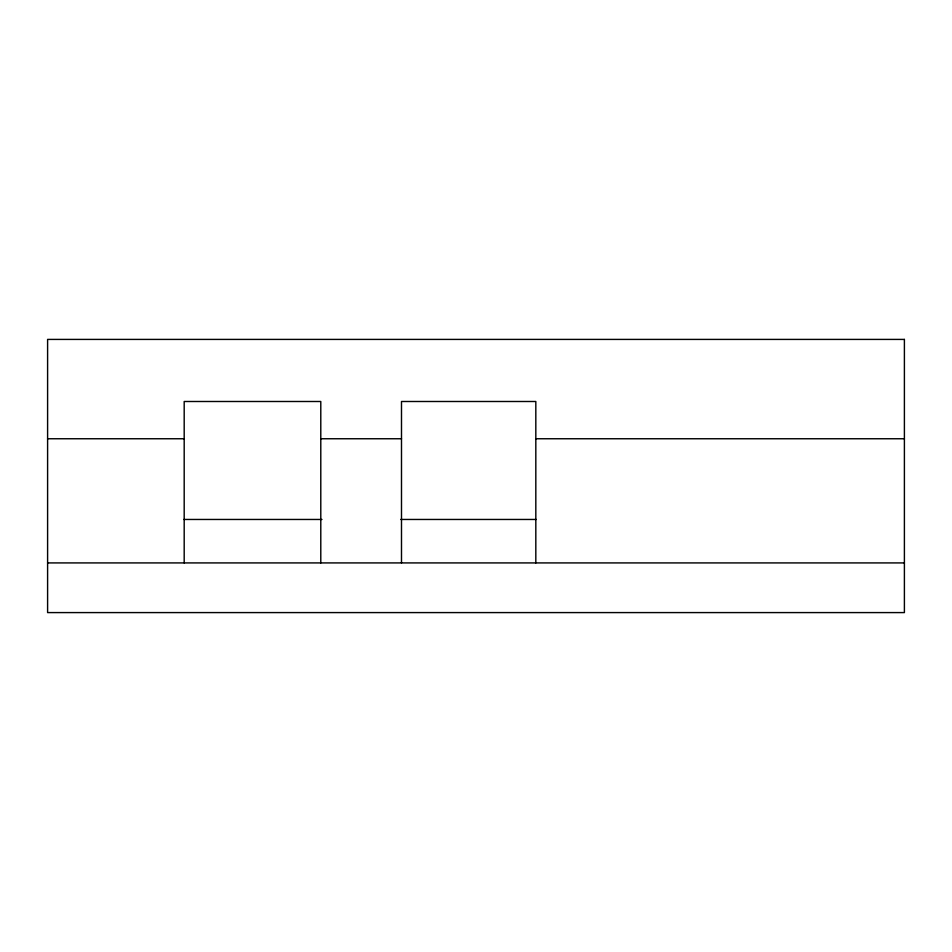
<?xml version="1.0" encoding="UTF-8"?>
<svg xmlns="http://www.w3.org/2000/svg" width="952" height="952" viewBox="0 0 952 952"><rect width="100%" height="100%" fill="white"/><g stroke="black" fill="none" stroke-linecap="round" stroke-linejoin="round"><path stroke-width="1.43" d="M47.6 438.753L184.188 438.753M320.788 438.753L401.494 438.753M535.821 438.753L904.4 438.753M183.831 519.459L321.966 519.459M400.697 519.459L536.202 519.459M47.6 562.918L904.4 562.918M535.821 562.918L535.821 401.494L401.494 401.494L401.494 562.918M320.788 562.918L320.788 401.494L184.188 401.494L184.188 562.918M904.4 339.412L47.6 339.412L47.6 612.588L904.4 612.588L904.4 339.412"/></g></svg>
